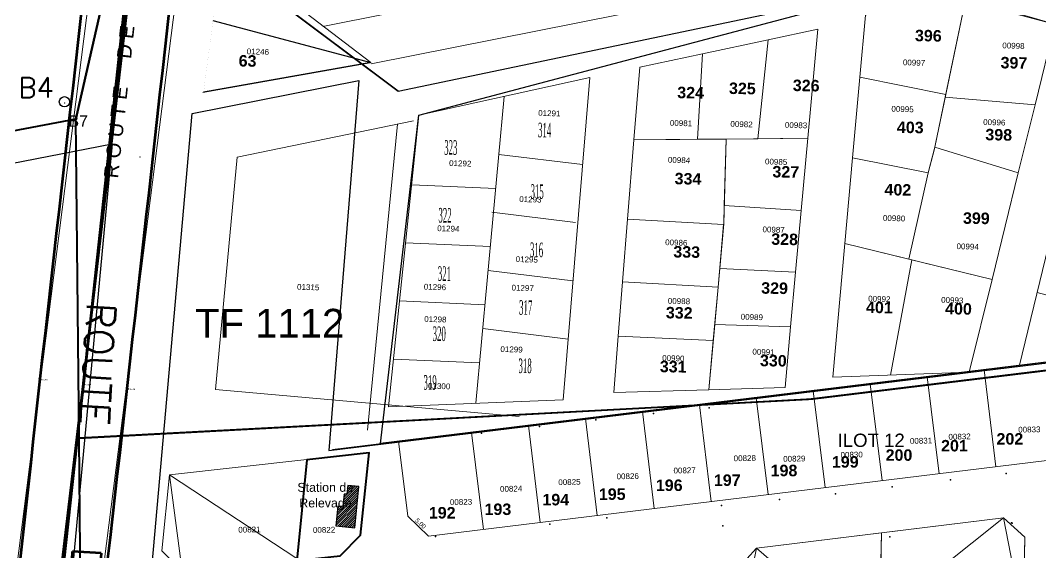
# Model space of a CAD drawing. Header units: metres. Extents: x 251686 to 255059, y 1627526 to 1631912.
# Drawn here: x 253599.5 to 253777.3, y 1630911.5 to 1631004.2 of the extents above; entities that cross this region are included whole.
import ezdxf
from ezdxf.enums import TextEntityAlignment as Align

# ---------------------------------------------------------------- set-up
doc = ezdxf.new("R2010")
doc.units = ezdxf.units.M
doc.header["$MEASUREMENT"] = 0
for name, color, linetype, lineweight in [('[CPT ]PLATEAU$2-NOM (14)', 7, 'Continuous', 0), ('ASSIETTE IMMAT', 7, 'Continuous', 0), ('CD RECEPTION LOTISS', 7, 'Continuous', 13), ('LESTF', 1, 'Continuous', 0), ('LimiteTF', 4, 'Continuous', 13), ('Numero_TF', 7, 'Continuous', 0), ('numéros', 5, 'Continuous', 0), ('TopoAlt', 3, 'Continuous', 0), ('TopoMat', 4, 'Continuous', 0), ('Voirie', 252, 'Continuous', 0)]:
    doc.layers.add(name, color=color, linetype=linetype, lineweight=lineweight)
for name, color, linetype in [('A_revoir_niveau_0', 7, 'Continuous'), ('limites_parcelles', 7, 'Continuous'), ('limites_sections', 7, 'Continuous'), ('limites_tf', 7, 'Continuous'), ('numero_lot', 7, 'Continuous'), ('numero_parcelle', 7, 'Continuous'), ('toponymie', 7, 'Continuous')]:
    doc.layers.add(name, color=color, linetype=linetype)
doc.layers.add('Lignes HT Vectorisées', color=6, linetype='Continuous', lineweight=0, true_color=0xff00ff)
doc.styles.add('Arial4', font='arial.ttf', dxfattribs={"height": 0.773129})
doc.styles.add('Arial8', font='arial.ttf', dxfattribs={"height": 1.546258})
doc.styles.add('Arial9', font='arial.ttf', dxfattribs={"height": 2.319387})
doc.styles.get("Standard").update_dxf_attribs({"font": 'txt.shx'})
doc.styles.add('Style-Arial', font='arial.ttf')
doc.styles.add('Style-Times New Roman', font='times.ttf')
doc.styles.add('Style-WORKING', font='WORKING.shx')
doc.styles.add('style1', font='')
doc.styles.get('style1').set_extended_font_data('Times New Roman', bold=True)

# ---------------------------------------------------------------- blocks, each defined once
blk = doc.blocks.new('TCPOINT_108')
at = {"color": 0}
blk.add_point((0, 0), dxfattribs=at)
at = {"layer": 'TopoAlt'}
blk.add_attdef('ALT', text='', height=0.00762, dxfattribs=at).set_placement((0.00254, -0.00254), align=Align.TOP_LEFT)
at = {"layer": 'TopoMat'}
blk.add_attdef('MAT', (0.00254, 0.00254), '', height=0.01524, dxfattribs=at)
blk = doc.blocks.new('*U84')
at = {"layer": 'LimiteTF', "color": 5, "linetype": 'Continuous', "lineweight": 30}
for p, q in [((-172.204134, 175.614969), (-143.154134, 181.324969)), ((-143.154134, 181.324969), (-148.374134, 116.874969)), ((-183.874134, 43.544969), (-172.204134, 175.614969)), ((-148.374134, 116.874969), (126.745866, 150.504969))]:
    blk.add_line(p, q, dxfattribs=at)
blk = doc.blocks.new('*U135')
h = blk.add_hatch()
h.set_pattern_fill('ANSI31', color=256, pattern_type=2)
h.set_pattern_definition([(45, (-253.65387133, -1630.91923908), (-0.000195320570633, 0.000195320570633), [])])
h.paths.add_polyline_path([(0.00451, 0.00353), (0.00262, 0.00373), (0.00244, 0.0022), (0.00195, 0.00224), (0.00171, 0.00008), (0.00087, 0.00015), (0.00053, -0.0033), (0.00382, -0.00364)])
at = {"color": 1, "lineweight": 40, "elevation": 0.00812, "flags": 128}
blk.add_lwpolyline([(-0.0063, -0.00932), (0.00129, -0.00854), (0.00483, -0.00494), (0.00629, 0.0094), (-0.00455, 0.00823), (-0.0063, -0.00932)], close=True, dxfattribs=at)
at = {"elevation": 0.00794, "flags": 128}
blk.add_lwpolyline([(0.00451, 0.00353), (0.00262, 0.00373), (0.00244, 0.0022), (0.00195, 0.00224), (0.00171, 0.00008), (0.00087, 0.00015), (0.00053, -0.0033), (0.00382, -0.00364), (0.00451, 0.00353)], close=True, dxfattribs=at)
blk = doc.blocks.new('*U134')
at = {"color": 1, "lineweight": 40, "xscale": 1000, "yscale": 1000, "zscale": 1000}
blk.add_blockref('*U135', (0.004083, -0.039122, 0.04155), dxfattribs=at)
at = {"layer": 'CD RECEPTION LOTISS', "color": 5, "linetype": 'ByBlock', "style": 'Arial8'}
for s, p in [('Station de', (-6.190844, 2.131604, 8.15855)), ('Relevage', (-5.854867, -0.586972, 8.15855))]:
    blk.add_text(s, height=1.546437, dxfattribs=at).set_placement(p, align=Align.BOTTOM_LEFT)

msp = doc.modelspace()

# ---------------------------------------------------------------- hatches: boundary and pattern name
at = {"layer": 'voirie', "linetype": 'Continuous', "lineweight": 0}
h = msp.add_hatch(dxfattribs=at)
h.set_pattern_fill('HATCH', style=0, pattern_type=2)
h.set_pattern_definition([(44.628, (253610.4372, 1630940.8711), (-0.702501, 0.711683), [])])
h.paths.add_polyline_path([(253610.437216, 1630940.871101), (253610.528853, 1630941.654907), (253610.557433, 1630941.903304), (253610.659499, 1630942.783405), (253610.743807, 1630943.519635), (253610.835931, 1630944.281854), (253610.965527, 1630945.397666), (253611.117776, 1630946.704802), (253611.30402, 1630948.30122), (253611.558425, 1630950.502241), (253611.806016, 1630952.596084), (253612.080695, 1630954.975424), (253612.36107, 1630957.348599), (253612.86855, 1630961.722696), (253616.119856, 1630989.559657), (253626.255276, 1631076.522264), (253627.421883, 1631106.646326), (253625.645861, 1631132.986413), (253626.374535, 1631106.750128), (253625.12978, 1631076.603573)])
h = msp.add_hatch(dxfattribs=at)
h.set_pattern_fill('HATCH', style=0, pattern_type=2)
h.set_pattern_definition([(44.628, (253596.0676, 1630814.1886), (-0.702501, 0.711683), [])])
h.paths.add_polyline_path([(253596.535536, 1630823.600883), (253593.939103, 1630799.977242), (253595.272062, 1630799.966587), (253597.613273, 1630823.402881), (253610.437216, 1630940.871101)])

# ---------------------------------------------------------------- linework, layer by layer
at = {"layer": 'A_revoir_niveau_0', "color": 7, "linetype": 'Continuous', "lineweight": 0}
for p, q in [((253753.625537, 1631015.154714), (253660.619043, 1630996.675127)), ((253663.54097, 1631005.412446), (253652.174837, 1631003.153473))]:
    msp.add_line(p, q, dxfattribs=at)
at = {"layer": 'A_revoir_niveau_0', "color": 7, "ltscale": 39.37}
msp.add_line((253660.515299, 1630996.894747), (253631.400473, 1630991.712093), dxfattribs=at)
at = {"layer": 'A_revoir_niveau_0', "color": 7, "ltscale": 39.37, "flags": 128}
msp.add_lwpolyline([(253633.024109, 1631004.225637), (253660.515299, 1630996.894747)], dxfattribs=at)
at = {"layer": 'A_revoir_niveau_0', "color": 7, "ltscale": 39.37}
msp.add_circle((253607.143241, 1630990.047306), 0.899998, dxfattribs=at)
at = {"layer": 'ASSIETTE IMMAT', "color": 2, "linetype": 'Continuous', "lineweight": 30, "elevation": 0.000046, "flags": 128}
msp.add_lwpolyline([(254089.056999, 1630989.119047), (254053.768104, 1630970.237518), (253929.007157, 1630963.077484), (253662.217025, 1630930.4745), (253668.924592, 1630987.703548), (253758.102687, 1631011.359836), (253787.058794, 1631102.338464), (253886.298691, 1631104.643742), (253995.611394, 1631247.197095), (254072.178378, 1631231.497107), (254102.713941, 1631309.866788)], dxfattribs=at)
at = {"layer": 'LESTF', "ltscale": 39.37}
for p in [(253607.154291, 1630989.815614), (253620.326244, 1630980.409814)]:
    msp.add_point(p, dxfattribs=at)
at = {"layer": 'Lignes HT Vectorisées', "color": 5, "flags": 128}
msp.add_lwpolyline([(253756.669149, 1629670.287472), (253861.621399, 1629827.964829), (253775.882942, 1630131.985118), (253683.847384, 1630461.074745), (253586.374624, 1630811.106198), (253617.63126, 1631056.920646), (253648.501603, 1631303.479896), (253822.386232, 1631416.29853), (253967.163614, 1631512.857485)], dxfattribs=at)
at = {"layer": 'limites_parcelles', "color": 7, "lineweight": 0, "ltscale": 39.37}
for p, q in [((253634.647745, 1631016.739182), (253660.515299, 1630996.894747)), ((253818.423006, 1630993.297938), (253758.705783, 1631009.132089)), ((253787.491918, 1631001.499383), (253773.519268, 1630943.887225)), ((253754.821852, 1630962.493588), (253751.080811, 1630942.421777)), ((253794.043124, 1630952.172846), (253776.647444, 1630956.785348))]:
    msp.add_line(p, q, dxfattribs=at)
at = {"layer": 'limites_parcelles', "color": 7, "linetype": 'Continuous', "lineweight": 0}
for p, q in [((253631.267047, 1630991.656637), (253660.412217, 1630996.858764)), ((253637.252941, 1630980.380847), (253667.983908, 1630986.732443)), ((253665.208602, 1630986.158832), (253659.947765, 1630932.7967)), ((253633.494494, 1630939.882363), (253637.252941, 1630980.380847)), ((253809.659842, 1630948.488845), (253653.85546, 1630929.443671)), ((253767.431382, 1630943.326626), (253769.494121, 1630926.450039)), ((253747.576789, 1630940.89977), (253749.639588, 1630924.023122)), ((253757.504085, 1630942.113229), (253759.566824, 1630925.23658)), ((253686.407968, 1630935.18452), (253633.494494, 1630939.882363)), ((253737.649553, 1630939.686312), (253739.712322, 1630922.809664)), ((253717.795021, 1630937.259395), (253719.85779, 1630920.382747)), ((253727.722287, 1630938.472854), (253729.785056, 1630921.596205)), ((253707.867755, 1630936.045937), (253709.930524, 1630919.169289)), ((253688.013222, 1630933.61902), (253690.075992, 1630916.742372)), ((253697.940489, 1630934.832479), (253700.003258, 1630917.95583)), ((253678.085956, 1630932.405562), (253680.148726, 1630915.528914)), ((253666.978469, 1630917.834661), (253665.377861, 1630930.930118)), ((253670.573124, 1630914.35849), (253808.213202, 1630931.183436)), ((253670.573124, 1630914.358429), (253666.978469, 1630917.834661)), ((253727.741179, 1630912.278354), (253770.791451, 1630917.540804)), ((253770.791451, 1630917.540804), (253774.506542, 1630914.193554)), ((253749.512926, 1630914.939734), (253747.955494, 1630826.376137)), ((253772.91627, 1630823.758708), (253774.506542, 1630914.193554))]:
    msp.add_line(p, q, dxfattribs=at)
at = {"layer": 'limites_parcelles', "color": 7, "lineweight": 0}
for p, q in [((253698.687282, 1630994.277185), (253668.924592, 1630987.703548)), ((253698.687282, 1630994.277185), (253694.071592, 1630938.128909)), ((253678.844736, 1630937.496072), (253683.805937, 1630990.990367)), ((253668.924592, 1630987.703548), (253663.617881, 1630936.863235)), ((253697.438684, 1630979.088419), (253682.867699, 1630980.873781)), ((253682.317588, 1630974.942202), (253667.658868, 1630975.577427)), ((253696.203035, 1630969.003838), (253681.63205, 1630970.7892)), ((253681.378214, 1630964.813374), (253666.602152, 1630965.453684)), ((253695.77256, 1630958.820601), (253680.990408, 1630960.631836)), ((253680.43884, 1630954.684546), (253665.545436, 1630955.329941)), ((253694.939498, 1630948.686691), (253680.051762, 1630950.510864)), ((253679.499466, 1630944.555718), (253664.48872, 1630945.206198)), ((253663.617881, 1630936.863235), (253694.071592, 1630938.128909))]:
    msp.add_line(p, q, dxfattribs=at)
at = {"layer": 'limites_parcelles', "color": 7, "lineweight": 0, "flags": 128}
msp.add_lwpolyline([(253761.441639, 1630127.929408), (253669.399425, 1630457.042785), (253571.924424, 1630807.082271), (253571.51908, 1630809.029393), (253571.374904, 1630811.013026), (253571.494427, 1630812.998296), (253602.749246, 1631058.798456), (253633.6178, 1631305.343416), (253634.165779, 1631307.894016), (253635.14739, 1631310.311098), (253636.532942, 1631312.521547), (253638.280524, 1631314.458505), (253640.337273, 1631316.063379), (253814.14227, 1631428.830345), (253814.14227, 1631428.830345), (253950.854808, 1631520.01047), (253983.472344, 1631505.704533), (253830.629866, 1631403.767217), (253662.51866, 1631294.693741), (253632.51326, 1631055.042836), (253601.636463, 1630812.215479), (253698.295348, 1630465.106707), (253790.324263, 1630136.040833)], dxfattribs=at)
at = {"layer": 'limites_parcelles', "color": 7, "lineweight": 0, "ltscale": 39.37, "const_width": 0.005, "flags": 128}
msp.add_lwpolyline([(253634.647745, 1631016.739182), (253660.515299, 1630996.894747), (253631.400473, 1630991.712093), (253634.647745, 1631016.739182)], close=True, dxfattribs=at)
at = {"layer": 'limites_parcelles', "color": 7, "lineweight": 0, "ltscale": 39.37, "flags": 128}
for points in [[(253760.742553, 1630991.306318), (253745.776517, 1630994.363895), (253746.741502, 1631005.133205), (253760.535817, 1631009.203609), (253764.238684, 1631008.11459), (253760.742553, 1630991.306318)], [(253760.742553, 1630991.306318), (253758.726748, 1630981.61498), (253757.64962, 1630977.665414), (253744.512934, 1630980.262225), (253745.776517, 1630994.363895), (253760.742553, 1630991.306318)], [(253722.02654, 1630968.667144), (253705.297345, 1630969.571408), (253706.401202, 1630983.40704), (253722.496011, 1630983.550747), (253722.038722, 1630968.803961), (253722.02654, 1630968.667144)], [(253773.385816, 1630977.677512), (253768.80371, 1630959.071452), (253754.316676, 1630962.617248), (253757.64962, 1630977.665414), (253758.836278, 1630982.141566), (253773.385816, 1630977.677512)], [(253734.579625, 1630960.343596), (253721.342886, 1630960.991548), (253722.038722, 1630968.803961), (253722.136152, 1630971.946132), (253735.567557, 1630971.106676), (253734.579625, 1630960.343596)]]:
    msp.add_lwpolyline(points, close=True, dxfattribs=at)
at = {"layer": 'limites_parcelles', "color": 7, "lineweight": 0, "ltscale": 39.37}
for points in [[(253776.305859, 1630989.534719), (253760.645491, 1630990.839744), (253764.238684, 1631008.11459), (253779.757399, 1631003.550207)], [(253728.009379, 1630983.600012), (253729.800559, 1631000.840472), (253738.466599, 1631002.691459), (253736.721384, 1630983.677769)], [(253717.460477, 1630983.505798), (253718.346728, 1630998.394029), (253729.800559, 1631000.840472), (253728.009379, 1630983.600012)], [(253717.460477, 1630983.505798), (253706.401202, 1630983.40704), (253707.410575, 1630996.058131), (253718.346728, 1630998.394029)], [(253776.305859, 1630989.534719), (253773.385816, 1630977.677512), (253758.836298, 1630982.14156), (253760.645491, 1630990.839744)], [(253735.567557, 1630971.106676), (253722.136152, 1630971.946132), (253722.496011, 1630983.550747), (253736.721384, 1630983.677769)], [(253757.64962, 1630977.665414), (253754.316676, 1630962.617248), (253743.176116, 1630965.343946), (253744.512934, 1630980.262225)], [(253722.02654, 1630968.667144), (253721.051968, 1630957.724806), (253704.427902, 1630958.674704), (253705.297345, 1630969.571408)], [(253768.80371, 1630959.071452), (253764.832376, 1630942.94564), (253741.088059, 1630942.041105), (253743.176116, 1630965.343946)], [(253733.703736, 1630950.801182), (253720.471513, 1630951.208328), (253721.342886, 1630960.991548), (253734.579625, 1630960.343596)], [(253721.051968, 1630957.724806), (253720.224486, 1630948.434528), (253703.673384, 1630949.218535), (253704.427902, 1630958.674704)], [(253733.703736, 1630950.801182), (253732.737806, 1630940.277802), (253719.462123, 1630939.875526), (253720.471513, 1630951.208328)], [(253720.224486, 1630948.434528), (253719.462123, 1630939.875526), (253702.887841, 1630939.373247), (253703.673384, 1630949.218535)]]:
    msp.add_3dface(points, dxfattribs=at)
at = {"layer": 'limites_sections', "color": 112, "linetype": 'Continuous', "lineweight": 40, "flags": 128}
for points in [[(253674.590697, 1631377.408104), (253696.537777, 1631631.552986), (253757.0504, 1631605.0124), (254274.3391, 1631378.1314), (254391.230087, 1631349.844634), (254373.700701, 1631270.312536), (254242.098307, 1630809.467069), (253976.914647, 1630881.792805), (253928.216166, 1630961.492497), (253736.80282, 1630938.191521), (253609.69659, 1630931.397239), (253609.133378, 1630987.020807), (253623.83294, 1631051.575567), (253646.244957, 1631234.319701), (253674.590697, 1631377.408104)], [(253674.590697, 1631377.408104), (253674.590697, 1631377.408104), (253646.244957, 1631234.319701), (253623.83294, 1631051.575567), (253609.133378, 1630987.020807), (253440.819697, 1630955.12805), (253435.967436, 1630934.255873), (253410.924755, 1630940.010543), (253397.397847, 1630905.717981), (253240.051375, 1630964.260416), (253159.014814, 1630953.400816), (252902.302406, 1631004.373492), (252917.511762, 1631033.512299), (252933.615556, 1631071.636486), (253042.666678, 1631330.256564), (253197.294172, 1631271.365351), (253325.36771, 1631355.405241), (253397.015191, 1631407.238072), (253416.952786, 1631422.235841), (253456.97, 1631424.24), (253481.6913, 1631407.086037), (253494.993744, 1631402.644051), (253581.47345, 1631387.191228), (253674.590697, 1631377.408104)], [(254450.84006, 1630759.175246), (254395.3871, 1630569.1026), (254353.2541, 1630409.5098), (254348.492261, 1630392.388149), (254237.72828, 1630442.844843), (254040.038076, 1630496.898217), (253942.172035, 1630521.14592), (253859.148201, 1630539.484772), (253853.186893, 1630453.726815), (253808.243015, 1630442.914881), (253793.178897, 1630438.29059), (253774.754402, 1630423.155021), (253711.134092, 1630399.982213), (253678.015836, 1630518.052824), (253627.848348, 1630688.389303), (253621.624412, 1630712.828844), (253610.975151, 1630786.918169), (253609.69659, 1630931.397239), (253737.566314, 1630938.284849), (253928.216166, 1630961.492497), (253976.914647, 1630881.792805), (254242.098307, 1630809.467069), (254450.84006, 1630759.175246)]]:
    msp.add_lwpolyline(points, close=True, dxfattribs=at)
at = {"layer": 'limites_tf', "color": 5, "linetype": 'Continuous', "lineweight": 30}
for p, q in [((253665.298018, 1630991.891082), (253639.220608, 1631011.459037)), ((253497.207285, 1630960.034492), (253615.474235, 1630982.690006)), ((253615.474235, 1630982.690006), (253603.524863, 1630855.008384))]:
    msp.add_line(p, q, dxfattribs=at)
at = {"layer": 'limites_tf', "color": 5, "linetype": 'Continuous', "lineweight": 30, "flags": 128}
msp.add_lwpolyline([(253665.298018, 1630991.891082), (253758.103332, 1631011.356759), (253790.774384, 1631110.815619), (253792.481205, 1631183.445644), (253745.997615, 1631186.003646), (253685.18485, 1631179.959457), (253665.030028, 1631182.247368), (253665.407573, 1631185.35132), (253640.199282, 1631185.147275), (253592.194947, 1631190.525745), (253559.001348, 1631071.690006), (253620.765602, 1631025.31646), (253639.221257, 1631011.459902), (253665.062901, 1630992.067521), (253665.089254, 1630992.072514), (253665.087212, 1630992.049277), (253665.298018, 1630991.891082)], close=True, dxfattribs=at)
at = {"layer": 'voirie', "color": 7, "linetype": 'Continuous', "lineweight": 80}
msp.add_line((253625.12978, 1631076.603573), (253610.437216, 1630940.871101), dxfattribs=at)
at = {"layer": 'voirie', "color": 7, "linetype": 'Continuous', "lineweight": 80, "flags": 128}
for points in [[(253610.437216, 1630940.871101), (253610.528853, 1630941.654907), (253610.557433, 1630941.903304), (253610.659499, 1630942.783405), (253610.743807, 1630943.519635), (253610.835931, 1630944.281854), (253610.965527, 1630945.397666), (253611.117776, 1630946.704802), (253611.30402, 1630948.30122), (253611.558425, 1630950.502241), (253611.806016, 1630952.596084), (253612.080695, 1630954.975424), (253612.36107, 1630957.348599), (253612.86855, 1630961.722696), (253616.119856, 1630989.559657), (253626.255276, 1631076.522264), (253627.421883, 1631106.646326), (253625.645861, 1631132.986413), (253626.374535, 1631106.750128), (253625.12978, 1631076.603573), (253610.437216, 1630940.871101), (253610.437216, 1630940.871101)], [(253596.535536, 1630823.600883), (253593.939103, 1630799.977242), (253595.272062, 1630799.966587), (253597.613273, 1630823.402881), (253610.437216, 1630940.871101), (253596.535536, 1630823.600883)]]:
    msp.add_lwpolyline(points, close=True, dxfattribs=at)
for points in [[(253593.939103, 1630799.977242), (253595.272062, 1630799.966587), (253597.613273, 1630823.402881), (253610.437216, 1630940.871101), (253626.255276, 1631076.522264)], [(253593.939103, 1630799.977242), (253596.535536, 1630823.600883), (253610.437216, 1630940.871101)]]:
    msp.add_lwpolyline(points, dxfattribs=at)
at = {"layer": 'voirie', "color": 7, "linetype": 'Continuous', "lineweight": 80}
for points, knots in [([(253509.794243, 1631705.459673), (253517.191333, 1631698.261828), (253524.588424, 1631691.063983), (253531.985514, 1631683.866138), (253536.537074, 1631679.437177), (253539.193052, 1631673.463741), (253542.061743, 1631667.696376), (253546.328939, 1631659.117386), (253549.880225, 1631650.584514), (253552.444753, 1631641.326407), (253554.628455, 1631633.44311), (253556.050551, 1631625.52684), (253556.273139, 1631617.500048), (253556.463705, 1631610.628057), (253556.415519, 1631603.688219), (253555.559067, 1631596.852248), (253554.697487, 1631589.975349), (253553.840938, 1631583.10189), (253552.789271, 1631576.253797), (253550.602424, 1631562.013804), (253548.392616, 1631547.779831), (253546.201814, 1631533.540665), (253543.857361, 1631518.302841), (253541.57784, 1631503.054118), (253539.305748, 1631487.808473), (253538.21101, 1631480.462823), (253538.594992, 1631472.921242), (253539.622091, 1631465.526948), (253540.273432, 1631460.837807), (253541.984434, 1631456.486382), (253544.212414, 1631452.161863), (253547.094067, 1631446.568561), (253550.619237, 1631441.777572), (253554.637161, 1631437.148863), (253558.337684, 1631432.885804), (253563.822011, 1631430.966256), (253567.675304, 1631426.500987), (253576.090012, 1631416.749861), (253584.806864, 1631406.018817), (253584.497443, 1631393.815078), (253584.291825, 1631385.70537), (253583.488517, 1631377.5521), (253582.664247, 1631369.455466), (253581.352765, 1631356.573033), (253579.546272, 1631343.707712), (253578.477275, 1631330.813834), (253577.516314, 1631319.223045), (253578.232656, 1631307.504293), (253579.331512, 1631295.884551), (253580.492014, 1631283.612942), (253582.145392, 1631271.425667), (253585.349271, 1631259.478712), (253592.042684, 1631234.519626), (253601.075807, 1631210.541817), (253607.940211, 1631185.773482), (253609.982447, 1631178.404629), (253611.969353, 1631171.047473), (253613.598025, 1631163.547279), (253615.86122, 1631153.125046), (253617.192832, 1631142.618882), (253618.192363, 1631132.009784), (253618.974313, 1631123.710096), (253619.451084, 1631115.409742), (253619.420707, 1631107.107284), (253619.383915, 1631097.05167), (253619.258135, 1631086.954445), (253618.136797, 1631076.936983), (253613.085338, 1631031.809812), (253607.920798, 1630986.823369), (253602.873829, 1630941.760225), (253598.505641, 1630902.757754), (253594.657551, 1630863.693173), (253589.788853, 1630824.74971), (253588.779408, 1630816.675427), (253587.769964, 1630808.601144), (253586.76052, 1630800.526861)], [0, 0, 0, 0, 0.032868656, 0.032868656, 0.032868656, 0.0530933214, 0.0530933214, 0.0530933214, 0.0831776336, 0.0831776336, 0.0831776336, 0.1087944889, 0.1087944889, 0.1087944889, 0.1307258908, 0.1307258908, 0.1307258908, 0.1527885997, 0.1527885997, 0.1527885997, 0.1986660178, 0.1986660178, 0.1986660178, 0.2477610268, 0.2477610268, 0.2477610268, 0.2714159597, 0.2714159597, 0.2714159597, 0.2864168956, 0.2864168956, 0.2864168956, 0.3058190024, 0.3058190024, 0.3058190024, 0.3236884171, 0.3236884171, 0.3236884171, 0.3627111306, 0.3627111306, 0.3627111306, 0.3886427564, 0.3886427564, 0.3886427564, 0.429902174, 0.429902174, 0.429902174, 0.4669918102, 0.4669918102, 0.4669918102, 0.5061621734, 0.5061621734, 0.5061621734, 0.5879952786, 0.5879952786, 0.5879952786, 0.6123415301, 0.6123415301, 0.6123415301, 0.6461729623, 0.6461729623, 0.6461729623, 0.6726399011, 0.6726399011, 0.6726399011, 0.7046956251, 0.7046956251, 0.7046956251, 0.8491018716, 0.8491018716, 0.8491018716, 0.9740865025, 0.9740865025, 0.9740865025, 1, 1, 1, 1]), ([(253618.558244, 1630811.932652), (253615.639965, 1630812.823285), (253612.721686, 1630813.713918), (253609.803407, 1630814.60455), (253607.051619, 1630815.444371), (253604.28836, 1630818.63114), (253604.597998, 1630821.489492), (253608.879476, 1630861.012923), (253613.679035, 1630900.534004), (253618.076199, 1630940.073487), (253623.136282, 1630985.573973), (253628.268606, 1631030.976074), (253633.223772, 1631076.576022), (253634.317535, 1631086.641381), (253634.390859, 1631096.772138), (253634.417469, 1631106.867911), (253634.441295, 1631115.907208), (253633.982819, 1631124.943612), (253633.083457, 1631133.978144), (253632.018726, 1631144.673885), (253630.477717, 1631155.231028), (253628.292656, 1631165.75292), (253626.554852, 1631174.121101), (253624.462729, 1631182.356365), (253622.245744, 1631190.583704), (253615.784295, 1631214.56245), (253606.592977, 1631237.586064), (253600.20021, 1631261.731338), (253597.027588, 1631273.714228), (253595.436991, 1631285.931137), (253594.149848, 1631298.19839), (253593.061889, 1631308.567295), (253593.037429, 1631319.04618), (253593.55566, 1631329.437908), (253594.188212, 1631342.122032), (253596.8899, 1631354.525442), (253600.110726, 1631367.008141), (253602.257842, 1631375.329548), (253604.954448, 1631382.588503), (253611.011083, 1631389.976855), (253613.642329, 1631393.186654), (253616.792364, 1631396.786055), (253620.285227, 1631395.975768), (253624.378482, 1631395.0262), (253628.459689, 1631393.20247), (253632.606743, 1631392.010686), (253636.54384, 1631390.87924), (253640.468697, 1631389.654666), (253644.453802, 1631388.746699), (253649.761946, 1631387.537291), (253655.405416, 1631388.431876), (253660.812723, 1631389.297499), (253665.215455, 1631390.002306), (253669.489528, 1631390.982027), (253673.644372, 1631392.898265), (253678.238138, 1631395.016937), (253682.490995, 1631397.435796), (253686.073026, 1631400.813738), (253690.223101, 1631404.727358), (253694.323273, 1631408.653403), (253698.389043, 1631412.636025), (253711.293324, 1631425.2764), (253724.093398, 1631438.011808), (253737.033453, 1631450.616925), (253740.955361, 1631454.437318), (253745.028885, 1631458.085565), (253749.109963, 1631461.745752), (253753.835806, 1631465.984208), (253758.828345, 1631469.83763), (253764.00603, 1631473.567288), (253774.841242, 1631481.37225), (253786.412482, 1631487.56758), (253798.462042, 1631493.48), (253808.963888, 1631498.632994), (253819.557771, 1631502.666107), (253830.925024, 1631505.693489), (253838.266496, 1631507.648705), (253845.655041, 1631508.615547), (253853.090516, 1631508.931646), (253861.206892, 1631509.276692), (253869.398631, 1631508.891861), (253877.514405, 1631507.757047), (253885.439796, 1631506.648854), (253893.544762, 1631505.622911), (253900.743999, 1631502.228111), (253936.629224, 1631485.306432), (253972.51445, 1631468.384754), (254008.399675, 1631451.463076)], [0, 0, 0, 0, 0.0087382484, 0.0087382484, 0.0087382484, 0.0169779686, 0.0169779686, 0.0169779686, 0.1309114656, 0.1309114656, 0.1309114656, 0.2620216633, 0.2620216633, 0.2620216633, 0.2909618549, 0.2909618549, 0.2909618549, 0.3168735907, 0.3168735907, 0.3168735907, 0.3475497981, 0.3475497981, 0.3475497981, 0.3719469377, 0.3719469377, 0.3719469377, 0.4430528956, 0.4430528956, 0.4430528956, 0.4783415758, 0.4783415758, 0.4783415758, 0.5081693578, 0.5081693578, 0.5081693578, 0.5445770939, 0.5445770939, 0.5445770939, 0.5688477719, 0.5688477719, 0.5688477719, 0.5793919363, 0.5793919363, 0.5793919363, 0.5917485506, 0.5917485506, 0.5917485506, 0.6034795707, 0.6034795707, 0.6034795707, 0.6191052461, 0.6191052461, 0.6191052461, 0.6318279681, 0.6318279681, 0.6318279681, 0.6458947313, 0.6458947313, 0.6458947313, 0.6621922199, 0.6621922199, 0.6621922199, 0.7139185453, 0.7139185453, 0.7139185453, 0.7295959021, 0.7295959021, 0.7295959021, 0.7477501072, 0.7477501072, 0.7477501072, 0.7857409622, 0.7857409622, 0.7857409622, 0.8188520569, 0.8188520569, 0.8188520569, 0.840236657, 0.840236657, 0.840236657, 0.8635795445, 0.8635795445, 0.8635795445, 0.8863748433, 0.8863748433, 0.8863748433, 1, 1, 1, 1])]:
    msp.add_open_spline(points, degree=3, knots=knots, dxfattribs=at)
for p in [(253602.873829, 1630941.760225), (253610.437216, 1630940.871101), (253618.076199, 1630940.073487)]:
    msp.add_point(p, dxfattribs=at)

# ---------------------------------------------------------------- block references
at = {"layer": 'limites_tf', "color": 5, "linetype": 'Continuous', "lineweight": 30}
msp.add_blockref('*U84', (253801.601514, 1630812.401082), dxfattribs=at)
at = {"layer": 'numero_lot', "color": 5, "linetype": 'ByBlock'}
msp.add_blockref('*U134', (253653.92795, 1630919.4838, -8.15855), dxfattribs=at)
at = {"layer": 'toponymie', "lineweight": 30, "xscale": 39.374638, "yscale": 39.374638, "zscale": 39.374638}
for p in [(253709.822335, 1630935.740827), (253719.482454, 1630936.71694), (253689.940033, 1630933.472564), (253699.741168, 1630934.640699), (253679.838863, 1630932.31343), (253771.281452, 1630925.248612), (253751.419152, 1630922.967348), (253761.557326, 1630924.135483), (253741.505004, 1630921.731204), (253721.654705, 1630919.663965), (253731.746874, 1630920.760092), (253701.692394, 1630917.527718), (253691.750243, 1630916.432591), (253721.862729, 1630916.148558), (253721.86673, 1630916.160559, 4.152481), (253721.86673, 1630916.160559), (253772.197558, 1630916.654617), (253772.339574, 1630916.618612, 5.310615), (253671.803933, 1630914.311345), (253750.982101, 1630914.235337)]:
    msp.add_blockref('TCPOINT_108', p, dxfattribs=at)

# ---------------------------------------------------------------- texts
at = {"layer": '[CPT ]PLATEAU$2-NOM (14)', "color": 7, "insert": (253609.540005, 1630986.689104), "char_height": 1.999996, "attachment_point": 5, "rotation": 0.22998586, "line_spacing_factor": 0.6, "style": 'Style-WORKING'}
msp.add_mtext('\\fArial|b0|i0|c00|p39;B7', dxfattribs=at)
at = {"layer": 'LESTF'}
msp.add_text('B4', height=3.501463, rotation=0.209829, dxfattribs=at).set_placement((253599.137697, 1630990.744316))
at = {"layer": 'limites_parcelles', "color": 7, "linetype": 'Continuous', "lineweight": 0, "style": 'Arial4'}
msp.add_text('5.00', height=0.773219, rotation=315.959488, dxfattribs=at).set_placement((253668.796704, 1630916.117849), align=Align.BOTTOM_CENTER)
at = {"layer": 'numero_lot', "color": 7, "lineweight": 0, "style": 'Style-Times New Roman', "width": 0.4}
for s, p in [('314', (253689.697301, 1630986.404492)), ('323', (253673.344174, 1630983.360778)), ('315', (253688.394221, 1630975.687979)), ('322', (253672.338525, 1630971.546612)), ('316', (253688.287488, 1630965.52827)), ('321', (253672.231792, 1630961.386904)), ('317', (253686.396133, 1630955.475584)), ('320', (253671.328006, 1630950.904645)), ('318', (253686.2894, 1630945.315875)), ('319', (253669.730873, 1630942.416745))]:
    msp.add_text(s, height=2.54, rotation=359.3981, dxfattribs=at).set_placement(p, align=Align.TOP_LEFT)
at = {"layer": 'numero_lot', "color": 5, "linetype": 'ByBlock', "style": 'Arial9'}
msp.add_text('ILOT 12', height=2.319656, dxfattribs=at).set_placement((253741.887409, 1630929.199428), align=Align.BOTTOM_LEFT)
at = {"layer": 'numero_lot', "color": 7, "linetype": 'Continuous', "lineweight": 0, "char_height": 2, "attachment_point": 7, "rotation": 359.00002359, "line_spacing_factor": 0.72, "style": 'style1'}
for s, insert in [('\\fArial|b1|i0|c00|p39;396', (253755.356145, 1631000.575388)), ('\\fArial|b1|i0|c00|p39;63', (253637.490246, 1630996.173273)), ('\\fArial|b1|i0|c00|p39;397', (253770.277966, 1630995.849068)), ('\\fArial|b1|i0|c00|p39;326', (253734.067479, 1630991.893414)), ('\\fArial|b1|i0|c00|p39;324', (253713.926287, 1630990.646459)), ('\\fArial|b1|i0|c00|p39;325', (253722.945003, 1630991.384208)), ('\\fArial|b1|i0|c00|p39;403', (253752.209564, 1630984.593819)), ('\\fArial|b1|i0|c00|p39;398', (253767.625959, 1630983.309757)), ('\\fArial|b1|i0|c00|p39;327', (253730.515518, 1630976.849398)), ('\\fArial|b1|i0|c00|p39;334', (253713.469798, 1630975.643324)), ('\\fArial|b1|i0|c00|p39;402', (253750.050219, 1630973.727856)), ('\\fArial|b1|i0|c00|p39;399', (253763.722333, 1630968.762358)), ('\\fArial|b1|i0|c00|p39;328', (253730.310499, 1630965.103854)), ('\\fArial|b1|i0|c00|p39;333', (253713.247206, 1630962.891019)), ('\\fArial|b1|i0|c00|p39;329', (253728.561963, 1630956.581293)), ('\\fArial|b1|i0|c00|p39;401', (253746.824699, 1630953.223808)), ('\\fArial|b1|i0|c00|p39;400', (253760.608252, 1630952.983215)), ('\\fArial|b1|i0|c00|p39;332', (253711.944307, 1630952.283602)), ('\\fArial|b1|i0|c00|p39;330', (253728.341324, 1630943.94085)), ('\\fArial|b1|i0|c00|p39;331', (253710.889971, 1630942.902707))]:
    msp.add_mtext(s, dxfattribs=dict(at, insert=insert))
at = {"layer": 'numero_lot', "color": 7, "linetype": 'Continuous', "lineweight": 0, "char_height": 2, "attachment_point": 7, "line_spacing_factor": 0.72, "style": 'style1'}
for s, insert in [('\\fArial|b1|i0|c00|p39;202', (253769.58312, 1630930.274682)), ('\\fArial|b1|i0|c00|p39;201', (253759.920808, 1630929.085457)), ('\\fArial|b1|i0|c00|p39;199', (253740.893337, 1630926.261034)), ('\\fArial|b1|i0|c00|p39;200', (253750.258434, 1630927.450258)), ('\\fArial|b1|i0|c00|p39;198', (253730.220531, 1630924.761052)), ('\\fArial|b1|i0|c00|p39;197', (253720.328944, 1630923.074577)), ('\\fArial|b1|i0|c00|p39;195', (253700.279871, 1630920.637039)), ('\\fArial|b1|i0|c00|p39;196', (253710.214553, 1630922.192761)), ('\\fArial|b1|i0|c00|p39;194', (253690.443466, 1630919.683377)), ('\\fArial|b1|i0|c00|p39;192', (253670.648267, 1630917.394782)), ('\\fArial|b1|i0|c00|p39;193', (253680.358253, 1630918.004166))]:
    msp.add_mtext(s, dxfattribs=dict(at, insert=insert))
at = {"layer": 'numero_parcelle', "color": 5, "lineweight": 0, "style": 'Style-Arial'}
for s, rotation, p in [('01246', 358.26587, (253638.931394, 1630999.339726)), ('00998', 358.26587, (253770.611922, 1631000.370883, 0.00002)), ('00997', 358.26587, (253753.286951, 1630997.424764, 0.00002)), ('01291', 358.26587, (253689.721394, 1630988.605281)), ('00995', 358.26587, (253751.285396, 1630989.332942, 0.00002)), ('00981', 358.26587, (253712.677357, 1630986.884698, 0.00002)), ('00982', 358.26587, (253723.223759, 1630986.70061, 0.00002)), ('00996', 358.26587, (253767.272386, 1630987.023558, 0.00002)), ('00983', 358.26587, (253732.727111, 1630986.534728, 0.00002)), ('01292', 358.26587, (253674.200673, 1630979.871134)), ('00984', 358.26587, (253712.333063, 1630980.443374, 0.00002)), ('00985', 358.26587, (253729.253665, 1630980.148024, 0.00002)), ('01293', 358.26587, (253686.42559, 1630973.593169)), ('00980', 358.26587, (253749.810368, 1630970.31295, 0.00002)), ('01294', 358.26587, (253672.120008, 1630968.509809)), ('00987', 358.26587, (253728.815377, 1630968.32175, 0.00002)), ('00986', 358.26587, (253711.850236, 1630966.065463, 0.00002)), ('00994', 358.26587, (253762.634174, 1630965.379987, 0.00002)), ('01295', 358.26587, (253685.792679, 1630963.132523)), ('01315', 358.26587, (253647.701359, 1630958.301519, -4042812.244923)), ('01296', 358.26587, (253669.790233, 1630958.328671)), ('01297', 358.26587, (253685.086755, 1630958.167974)), ('00988', 358.26587, (253712.317214, 1630955.874585, 0.00002)), ('00992', 358.26587, (253747.234198, 1630956.251267, 0.00002)), ('00993', 358.26587, (253759.949484, 1630956.029321, 0.00002)), ('00989', 358.26587, (253725.021073, 1630953.100423, 0.00002)), ('01298', 358.26587, (253669.861873, 1630952.701748)), ('01299', 358.26587, (253683.1437, 1630947.459409)), ('00990', 358.26587, (253711.331845, 1630945.914163, 0.00002)), ('00991', 358.26587, (253727.060934, 1630947.008678, 0.00002)), ('01300', 358.26587, (253670.523988, 1630941.049926)), ('00833', 1.13223, (253773.35557, 1630933.395974, 22.115561)), ('00831', 1.13223, (253754.479512, 1630931.43602, 22.115561)), ('00832', 1.13223, (253761.198436, 1630932.164789, 22.115561)), ('00828', 1.13223, (253723.76755, 1630928.401377, 22.115561)), ('00829', 1.13223, (253732.39537, 1630928.310738, 22.115561)), ('00830', 1.13223, (253742.389671, 1630929.005097, 22.115561)), ('00827', 1.13223, (253713.278812, 1630926.273375, 22.115561)), ('00826', 1.13223, (253703.36104, 1630925.25847, 22.115561)), ('00824', 1.13223, (253683.044493, 1630923.073843, 22.115561)), ('00825', 1.13223, (253693.203606, 1630924.246084, 22.115561)), ('00823', 1.13223, (253674.311595, 1630920.767524, 22.115561)), ('00821', 1.13223, (253637.429003, 1630915.959192, 22.115561)), ('00822', 1.13223, (253650.439506, 1630915.904284, 22.115561))]:
    msp.add_text(s, height=1, rotation=rotation, dxfattribs=at).set_placement(p, align=Align.TOP_LEFT)
at = {"layer": 'numero_tf', "color": 7, "linetype": 'Continuous', "lineweight": 0, "style": 'Style-Arial'}
msp.add_text('TF 1112', height=5, dxfattribs=at).set_placement((253629.905097, 1630953.961358, -0.000017), align=Align.TOP_LEFT)
at = {"layer": 'numéros'}
msp.add_text('ROUTE    DE    LA   RADIO', height=5.00209, rotation=266.667651, dxfattribs=at).set_placement((253611.080719, 1630955.168841))
at = {"layer": 'toponymie', "color": 7, "insert": (253617.161741, 1631006.010544), "char_height": 2.499995, "attachment_point": 2, "rotation": 83.75921588, "line_spacing_factor": 0.6, "style": 'Style-WORKING'}
msp.add_mtext('\\fArial|b0|i0|c00|p39;R O U T E     D E     L A       R A D I O ', dxfattribs=at)
at = {"layer": 'voirie', "color": 7, "linetype": 'Continuous', "lineweight": 80, "style": 'Style-Arial'}
for s, p in [('APIX308', (253602.873829, 1630941.760225)), ('APIX309', (253610.437216, 1630940.871101)), ('APIX310', (253618.076199, 1630940.073487))]:
    msp.add_text(s, height=0.25, rotation=359.628, dxfattribs=at).set_placement(p, align=Align.TOP_LEFT)

# ---------------------------------------------------------------- meshes
at = {"layer": 'limites_parcelles', "color": 7, "linetype": 'Continuous', "lineweight": 0}
mesh = msp.add_polyface(dxfattribs=at)
corners = [(253625.446738, 1630925.035263), (253627.677689, 1630908.255889), (253624.124863, 1630911.774837), (253649.385529, 1630927.679242), (253647.665935, 1630910.428486)]
mesh.append_faces([[corners[k] for k in face] for face in [(0, 1, 2)]], dxfattribs={"vtx0": -1, "color": 7})
mesh.append_faces([[corners[k] for k in face] for face in [(0, 4, 1)]], dxfattribs={"vtx0": -1, "vtx2": -1, "color": 7})
mesh.append_faces([[corners[k] for k in face] for face in [(0, 3, 4)]], dxfattribs={"vtx2": -1, "color": 7})
mesh = msp.add_polyface(dxfattribs=at)
corners = [(253770.791451, 1630917.540804), (253749.256793, 1630900.37329), (253749.512926, 1630914.939734), (253774.506542, 1630914.193554), (253774.25578, 1630899.933664)]
mesh.append_faces([[corners[k] for k in face] for face in [(0, 1, 2)]], dxfattribs={"vtx0": -1, "color": 7})
mesh.append_faces([[corners[k] for k in face] for face in [(0, 4, 1)]], dxfattribs={"vtx0": -1, "vtx2": -1, "color": 7})
mesh.append_faces([[corners[k] for k in face] for face in [(0, 3, 4)]], dxfattribs={"vtx2": -1, "color": 7})
mesh = msp.add_polyface(dxfattribs=at)
corners = [(253727.74121, 1630912.278476), (253749.512926, 1630914.939734), (253749.140934, 1630893.78488), (253724.141733, 1630894.224445), (253724.393899, 1630908.563447)]
mesh.append_faces([[corners[k] for k in face] for face in [(0, 3, 4)]], dxfattribs={"vtx0": -1, "color": 7})
mesh.append_faces([[corners[k] for k in face] for face in [(0, 2, 3)]], dxfattribs={"vtx0": -1, "vtx2": -1, "color": 7})
mesh.append_faces([[corners[k] for k in face] for face in [(0, 1, 2)]], dxfattribs={"vtx2": -1, "color": 7})

doc.saveas('drawing.dxf')
